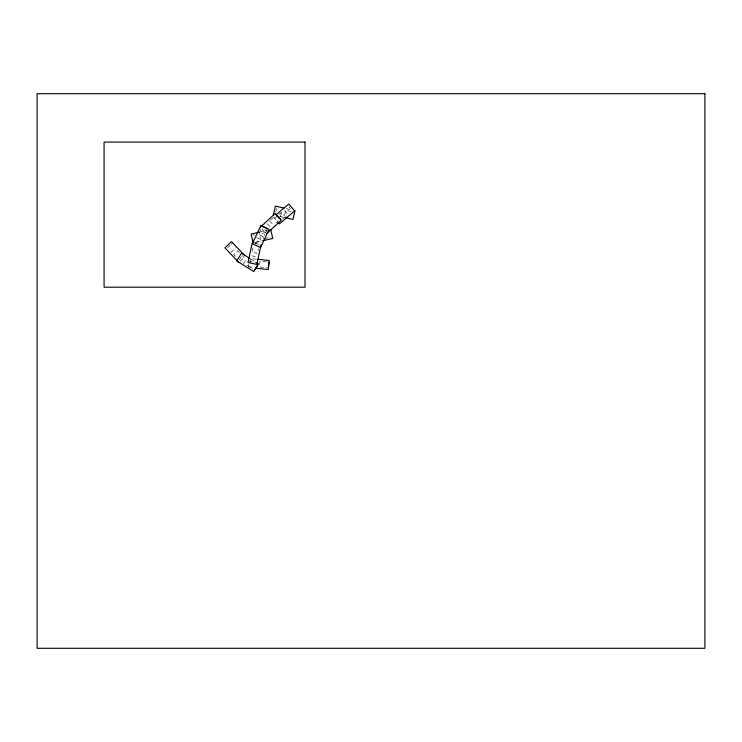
<?xml version="1.0" encoding="UTF-8"?>
<svg xmlns="http://www.w3.org/2000/svg" width="742" height="742" viewBox="0 0 742 742"><rect width="100%" height="100%" fill="white"/><g stroke="black" fill="none" stroke-linecap="round" stroke-linejoin="round"><path stroke-width="0.56" stroke-dasharray="3.71 2.78" d="M248.264 267.361L248.626 263.985M252.929 247.707L251.965 252.132L257.493 253.328L258.448 248.904M275.774 211.971L276.794 207.565M280.513 216.562L281.533 212.156M260.952 229.371L258.541 234.491L263.651 236.893L265.098 233.823M265.58 232.803L267.027 229.732M239.332 259.867L241.734 256.036M243.524 263.827L246.53 259.032M227.757 247.522L230.224 245.194M231.05 244.415L232.691 242.857M230.827 252.41L235.752 247.745M239.954 261.221L244.517 257.01M270.431 220.17L272.926 217.87M275.931 222.785L278.426 220.485M274.596 218.25L278.055 215.328M278.918 214.596L281.506 212.407L284.427 215.866M282.563 218.918L285.16 216.729M259.848 232.098L267.472 230.354M265.525 232.534L262.223 233.285L263.475 238.803M264.579 238.553L271.201 237.041M255.573 242.309L261.091 241.048L259.069 232.227M255.331 242.411L261.861 240.918M256.547 259.153L250.926 258.55L249.952 267.547L254.45 268.029M266.721 261.954L259.978 261.221L259.366 266.851L267.241 267.695M254.988 243.524L259.988 244.526M251.761 255.795L257.288 257.001M248.347 260.841L256.083 262.529M286.282 208.613L291.727 209.875M291.226 211.489L285.716 210.209L284.436 215.718L286.644 216.228M279.882 216.414L284.232 217.425M256.491 237.533L262.631 240.427M253.059 242.17L259.199 245.064M250.963 259.143L255.702 262.112M246.91 265.265L252.66 268.873M239.397 252.41L237.848 250.768L233.739 254.654L236.846 257.938M242.504 255.693L244.062 257.335M269.606 220.94L273.446 225.095M267.324 223.824L271.173 227.98M264.708 229.334L266.248 230.994M261.935 228.824L265.005 232.144M288.963 206.842L290.419 208.567M284.64 210.487L287.562 213.946M273.436 216.989L277.517 221.7M253.56 233.489L254.061 235.696"/><path stroke-width="1.11" d="M268.363 267.816L268.975 262.195M252.252 242.847L247.986 262.501L256.834 264.421L261.091 244.767M273.353 214.892L275.403 206.081L284.103 208.103M294.991 210.635L292.942 219.446L285.327 217.675M254.58 270.069L257.576 265.274M260.396 227.163L275.152 213.501L281.301 220.151L266.536 233.804M275.996 214.828L288.796 204.013L294.639 210.923L279.28 223.908L277.814 222.173M259.069 232.227L251.139 234.092L253.152 242.912M262.956 240.677L272.759 238.432L270.737 229.612M258.123 259.329L269.225 260.525L268.261 269.522L256.036 268.205M262.399 226.301L267.51 228.712M250.017 258.55L241.493 253.217L236.689 260.887L253.736 271.553L258.541 263.883L256.649 262.705M244.572 255.424L231.523 241.623L224.947 247.847L238.766 262.455M276.247 214.8L280.086 218.946M260.906 225.512L252.336 243.701L260.516 247.559L269.086 229.371L260.906 225.512M704.9 93.705L37.1 93.705L37.1 648.295L704.9 648.295L704.9 93.705M305.008 142.084L104.075 142.084L104.075 287.2L305.008 287.2L305.008 142.084"/></g></svg>
